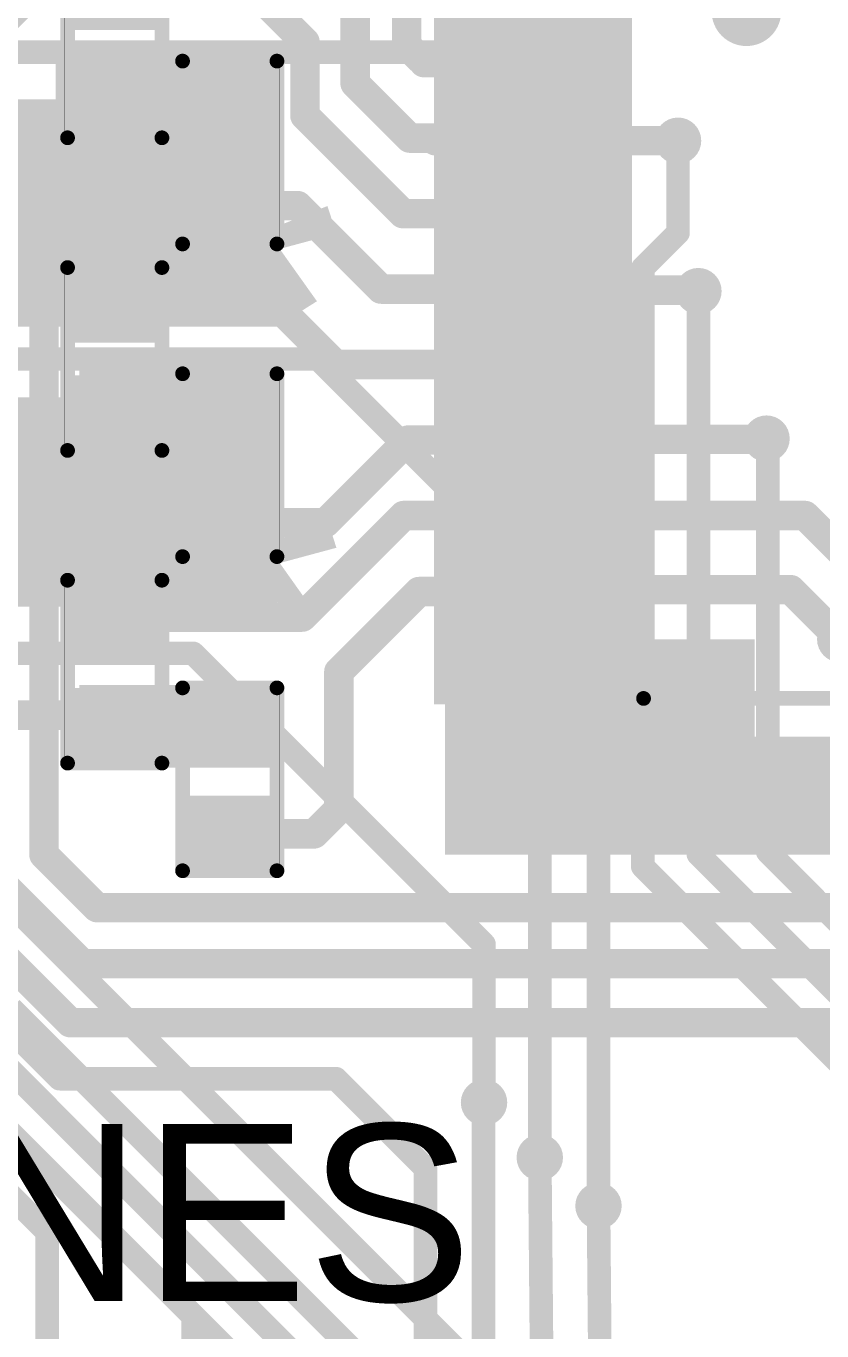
# Model space of a CAD drawing. Header units: millimetres. Extents: x -0.27 to 3.22, y -0.27 to 1.91.
# Drawn here: x 1.2679 to 1.5378, y 0.2265 to 0.6689 of the extents above; entities that cross this region are included whole.
import ezdxf

# ---------------------------------------------------------------- set-up
doc = ezdxf.new("R2010")
doc.units = ezdxf.units.MM
doc.header["$MEASUREMENT"] = 0
for name, color, linetype in [('BottomLayer', 5, 'Continuous'), ('TopLayer', 1, 'Continuous'), ('TopOverlay', 2, 'Continuous'), ('TopPaste', 8, 'Continuous'), ('TopSolder', 216, 'Continuous'), ('ViaHoleLayer', 16, 'Continuous')]:
    doc.layers.add(name, color=color, linetype=linetype)
doc.styles.add('Arial', font='arial.ttf', dxfattribs={"height": 0.2})

# ---------------------------------------------------------------- blocks, each defined once
blk = doc.blocks.new('24_TSSOP_15')
at = {"layer": 'TopLayer'}
for points in [[(-0.14370075, 0.14960635), (-0.08464565, 0.14960635), (-0.08464565, 0.13188985), (-0.14370075, 0.13188985)], [(0.08464565, 0.14960635), (0.14370075, 0.14960635), (0.14370075, 0.13188985), (0.08464565, 0.13188985)], [(-0.14370075, 0.12401575), (-0.08464565, 0.12401575), (-0.08464565, 0.10629925), (-0.14370075, 0.10629925)], [(0.08464565, 0.12401575), (0.14370075, 0.12401575), (0.14370075, 0.10629925), (0.08464565, 0.10629925)], [(-0.14370075, 0.09842525), (-0.08464565, 0.09842525), (-0.08464565, 0.08070875), (-0.14370075, 0.08070875)], [(0.08464565, 0.09842525), (0.14370075, 0.09842525), (0.14370075, 0.08070875), (0.08464565, 0.08070875)], [(-0.14370075, 0.07283465), (-0.08464565, 0.07283465), (-0.08464565, 0.05511815), (-0.14370075, 0.05511815)], [(0.08464565, 0.07283465), (0.14370075, 0.07283465), (0.14370075, 0.05511815), (0.08464565, 0.05511815)], [(-0.14370075, 0.04724415), (-0.08464565, 0.04724415), (-0.08464565, 0.02952765), (-0.14370075, 0.02952765)], [(0.08464565, 0.04724415), (0.14370075, 0.04724415), (0.14370075, 0.02952765), (0.08464565, 0.02952765)], [(-0.14370075, 0.02165355), (-0.08464565, 0.02165355), (-0.08464565, 0.00393705), (-0.14370075, 0.00393705)], [(0.08464565, 0.02165355), (0.14370075, 0.02165355), (0.14370075, 0.00393705), (0.08464565, 0.00393705)], [(-0.14370075, -0.00393695), (-0.08464565, -0.00393695), (-0.08464565, -0.02165345), (-0.14370075, -0.02165345)], [(0.08464565, -0.00393695), (0.14370075, -0.00393695), (0.14370075, -0.02165345), (0.08464565, -0.02165345)], [(-0.14370075, -0.02952755), (-0.08464565, -0.02952755), (-0.08464565, -0.04724405), (-0.14370075, -0.04724405)], [(0.08464565, -0.02952755), (0.14370075, -0.02952755), (0.14370075, -0.04724405), (0.08464565, -0.04724405)], [(-0.14370075, -0.05511805), (-0.08464565, -0.05511805), (-0.08464565, -0.07283455), (-0.14370075, -0.07283455)], [(0.08464565, -0.05511805), (0.14370075, -0.05511805), (0.14370075, -0.07283455), (0.08464565, -0.07283455)], [(-0.14370075, -0.08070865), (-0.08464565, -0.08070865), (-0.08464565, -0.09842515), (-0.14370075, -0.09842515)], [(0.08464565, -0.08070865), (0.14370075, -0.08070865), (0.14370075, -0.09842515), (0.08464565, -0.09842515)], [(-0.14370075, -0.10629915), (-0.08464565, -0.10629915), (-0.08464565, -0.12401565), (-0.14370075, -0.12401565)], [(0.08464565, -0.10629915), (0.14370075, -0.10629915), (0.14370075, -0.12401565), (0.08464565, -0.12401565)], [(-0.14370075, -0.13188975), (-0.08464565, -0.13188975), (-0.08464565, -0.14960625), (-0.14370075, -0.14960625)], [(0.08464565, -0.13188975), (0.14370075, -0.13188975), (0.14370075, -0.14960625), (0.08464565, -0.14960625)]]:
    blk.add_hatch(color=1, dxfattribs=at).paths.add_polyline_path(points)
at = {"layer": 'TopPaste'}
for points in [[(-0.14370075, 0.14960635), (-0.08464565, 0.14960635), (-0.08464565, 0.13188985), (-0.14370075, 0.13188985)], [(0.08464565, 0.14960635), (0.14370075, 0.14960635), (0.14370075, 0.13188985), (0.08464565, 0.13188985)], [(-0.14370075, 0.12401575), (-0.08464565, 0.12401575), (-0.08464565, 0.10629925), (-0.14370075, 0.10629925)], [(0.08464565, 0.12401575), (0.14370075, 0.12401575), (0.14370075, 0.10629925), (0.08464565, 0.10629925)], [(-0.14370075, 0.09842525), (-0.08464565, 0.09842525), (-0.08464565, 0.08070875), (-0.14370075, 0.08070875)], [(0.08464565, 0.09842525), (0.14370075, 0.09842525), (0.14370075, 0.08070875), (0.08464565, 0.08070875)], [(-0.14370075, 0.07283465), (-0.08464565, 0.07283465), (-0.08464565, 0.05511815), (-0.14370075, 0.05511815)], [(0.08464565, 0.07283465), (0.14370075, 0.07283465), (0.14370075, 0.05511815), (0.08464565, 0.05511815)], [(-0.14370075, 0.04724415), (-0.08464565, 0.04724415), (-0.08464565, 0.02952765), (-0.14370075, 0.02952765)], [(0.08464565, 0.04724415), (0.14370075, 0.04724415), (0.14370075, 0.02952765), (0.08464565, 0.02952765)], [(-0.14370075, 0.02165355), (-0.08464565, 0.02165355), (-0.08464565, 0.00393705), (-0.14370075, 0.00393705)], [(0.08464565, 0.02165355), (0.14370075, 0.02165355), (0.14370075, 0.00393705), (0.08464565, 0.00393705)], [(-0.14370075, -0.00393695), (-0.08464565, -0.00393695), (-0.08464565, -0.02165345), (-0.14370075, -0.02165345)], [(0.08464565, -0.00393695), (0.14370075, -0.00393695), (0.14370075, -0.02165345), (0.08464565, -0.02165345)], [(-0.14370075, -0.02952755), (-0.08464565, -0.02952755), (-0.08464565, -0.04724405), (-0.14370075, -0.04724405)], [(0.08464565, -0.02952755), (0.14370075, -0.02952755), (0.14370075, -0.04724405), (0.08464565, -0.04724405)], [(-0.14370075, -0.05511805), (-0.08464565, -0.05511805), (-0.08464565, -0.07283455), (-0.14370075, -0.07283455)], [(0.08464565, -0.05511805), (0.14370075, -0.05511805), (0.14370075, -0.07283455), (0.08464565, -0.07283455)], [(-0.14370075, -0.08070865), (-0.08464565, -0.08070865), (-0.08464565, -0.09842515), (-0.14370075, -0.09842515)], [(0.08464565, -0.08070865), (0.14370075, -0.08070865), (0.14370075, -0.09842515), (0.08464565, -0.09842515)], [(-0.14370075, -0.10629915), (-0.08464565, -0.10629915), (-0.08464565, -0.12401565), (-0.14370075, -0.12401565)], [(0.08464565, -0.10629915), (0.14370075, -0.10629915), (0.14370075, -0.12401565), (0.08464565, -0.12401565)], [(-0.14370075, -0.13188975), (-0.08464565, -0.13188975), (-0.08464565, -0.14960625), (-0.14370075, -0.14960625)], [(0.08464565, -0.13188975), (0.14370075, -0.13188975), (0.14370075, -0.14960625), (0.08464565, -0.14960625)]]:
    blk.add_hatch(color=8, dxfattribs=at).paths.add_polyline_path(points)
at = {"layer": 'TopSolder'}
for points in [[(-0.14770075, 0.15360635), (-0.08064565, 0.15360635), (-0.08064565, 0.12788985), (-0.14770075, 0.12788985)], [(0.08064565, 0.15360635), (0.14770075, 0.15360635), (0.14770075, 0.12788985), (0.08064565, 0.12788985)], [(-0.14770075, 0.12801575), (-0.08064565, 0.12801575), (-0.08064565, 0.10229925), (-0.14770075, 0.10229925)], [(0.08064565, 0.12801575), (0.14770075, 0.12801575), (0.14770075, 0.10229925), (0.08064565, 0.10229925)], [(-0.14770075, 0.10242525), (-0.08064565, 0.10242525), (-0.08064565, 0.07670875), (-0.14770075, 0.07670875)], [(0.08064565, 0.10242525), (0.14770075, 0.10242525), (0.14770075, 0.07670875), (0.08064565, 0.07670875)], [(-0.14770075, 0.07683465), (-0.08064565, 0.07683465), (-0.08064565, 0.05111815), (-0.14770075, 0.05111815)], [(0.08064565, 0.07683465), (0.14770075, 0.07683465), (0.14770075, 0.05111815), (0.08064565, 0.05111815)], [(-0.14770075, 0.05124415), (-0.08064565, 0.05124415), (-0.08064565, 0.02552765), (-0.14770075, 0.02552765)], [(0.08064565, 0.05124415), (0.14770075, 0.05124415), (0.14770075, 0.02552765), (0.08064565, 0.02552765)], [(-0.14770075, 0.02565355), (-0.08064565, 0.02565355), (-0.08064565, -6.295e-05), (-0.14770075, -6.295e-05)], [(0.08064565, 0.02565355), (0.14770075, 0.02565355), (0.14770075, -6.295e-05), (0.08064565, -6.295e-05)], [(-0.14770075, 6.305e-05), (-0.08064565, 6.305e-05), (-0.08064565, -0.02565345), (-0.14770075, -0.02565345)], [(0.08064565, 6.305e-05), (0.14770075, 6.305e-05), (0.14770075, -0.02565345), (0.08064565, -0.02565345)], [(-0.14770075, -0.02552755), (-0.08064565, -0.02552755), (-0.08064565, -0.05124405), (-0.14770075, -0.05124405)], [(0.08064565, -0.02552755), (0.14770075, -0.02552755), (0.14770075, -0.05124405), (0.08064565, -0.05124405)], [(-0.14770075, -0.05111805), (-0.08064565, -0.05111805), (-0.08064565, -0.07683455), (-0.14770075, -0.07683455)], [(0.08064565, -0.05111805), (0.14770075, -0.05111805), (0.14770075, -0.07683455), (0.08064565, -0.07683455)], [(-0.14770075, -0.07670865), (-0.08064565, -0.07670865), (-0.08064565, -0.10242515), (-0.14770075, -0.10242515)], [(0.08064565, -0.07670865), (0.14770075, -0.07670865), (0.14770075, -0.10242515), (0.08064565, -0.10242515)], [(-0.14770075, -0.10229915), (-0.08064565, -0.10229915), (-0.08064565, -0.12801565), (-0.14770075, -0.12801565)], [(0.08064565, -0.10229915), (0.14770075, -0.10229915), (0.14770075, -0.12801565), (0.08064565, -0.12801565)], [(-0.14770075, -0.12788975), (-0.08064565, -0.12788975), (-0.08064565, -0.15360625), (-0.14770075, -0.15360625)], [(0.08064565, -0.12788975), (0.14770075, -0.12788975), (0.14770075, -0.15360625), (0.08064565, -0.15360625)]]:
    blk.add_hatch(color=216, dxfattribs=at).paths.add_polyline_path(points)
at = {"layer": 'TopOverlay'}
for points, const_width in [([(-0.145, 0.155, 1), (-0.155, 0.155, 1)], 0.005), ([(-0.15625, 0.155, 1), (-0.15375, 0.155, 1)], 0.0025), ([(-0.14625, 0.155, 1), (-0.14375, 0.155, 1)], 0.0025), ([(-0.078738, 0.155232, 1), (-0.076238, 0.155232, 1)], 0.0025), ([(0.076262, 0.155232, 1), (0.078762, 0.155232, 1)], 0.0025), ([(-0.0779372, -0.1515776, 1), (-0.0754372, -0.1515776, 1)], 0.0025), ([(0.0770628, -0.1515776, 1), (0.0795628, -0.1515776, 1)], 0.0025)]:
    blk.add_lwpolyline(points, format="xyb", close=True, dxfattribs=dict(at, const_width=const_width))
at = {"layer": 'TopOverlay', "const_width": 0.005}
for points in [[(-0.077488, 0.155232), (0.077512, 0.155232)], [(-0.0766872, -0.1515776), (0.0783128, -0.1515776)]]:
    blk.add_lwpolyline(points, dxfattribs=at)
blk = doc.blocks.new('R__0402_74')
at = {"layer": 'TopLayer'}
for points in [[(-0.0275, -0.0125), (-0.0275, 0.0125), (-0.009499999999999998, 0.0125), (-0.009500000000000001, -0.0125)], [(0.009499999999999998, -0.0125), (0.009500000000000001, 0.0125), (0.0275, 0.0125), (0.0275, -0.0125)]]:
    blk.add_hatch(color=1, dxfattribs=at).paths.add_polyline_path(points)
at = {"layer": 'TopPaste'}
for points in [[(-0.0275, -0.0125), (-0.0275, 0.0125), (-0.009499999999999998, 0.0125), (-0.009500000000000001, -0.0125)], [(0.009499999999999998, -0.0125), (0.009500000000000001, 0.0125), (0.0275, 0.0125), (0.0275, -0.0125)]]:
    blk.add_hatch(color=8, dxfattribs=at).paths.add_polyline_path(points)
at = {"layer": 'TopSolder'}
for points in [[(-0.0315, -0.0165), (-0.0315, 0.0165), (-0.005499999999999999, 0.0165), (-0.005500000000000001, -0.0165)], [(0.005499999999999999, -0.0165), (0.005500000000000001, 0.0165), (0.0315, 0.0165), (0.0315, -0.0165)]]:
    blk.add_hatch(color=216, dxfattribs=at).paths.add_polyline_path(points)
at = {"layer": 'TopOverlay'}
for points, const_width in [([(-0.031, 0.016), (0.031, 0.016)], 0.005), ([(-0.031, 0.016), (-0.031, -0.016)], 0.005), ([(0.031, 0.016), (0.031, -0.016)], 0.005), ([(-0.031, -0.016), (0.031, -0.016)], 0.005), ([(-0.032, -0.017), (0.032, -0.017)], 0.000127)]:
    blk.add_lwpolyline(points, dxfattribs=dict(at, const_width=const_width))
for points, const_width in [([(-0.03225, 0.016, 1), (-0.02975, 0.016, 1)], 0.0025), ([(-0.03225, 0.016, 1), (-0.02975, 0.016, 1)], 0.0025), ([(0.02975, 0.016, 1), (0.03225, 0.016, 1)], 0.0025), ([(0.02975, 0.016, 1), (0.03225, 0.016, 1)], 0.0025), ([(-0.03225, -0.016, 1), (-0.02975, -0.016, 1)], 0.0025), ([(-0.03225, -0.016, 1), (-0.02975, -0.016, 1)], 0.0025), ([(-0.0320317, -0.017, 1), (-0.0319683, -0.017, 1)], 6.35e-05), ([(0.02975, -0.016, 1), (0.03225, -0.016, 1)], 0.0025), ([(0.02975, -0.016, 1), (0.03225, -0.016, 1)], 0.0025), ([(0.0319683, -0.017, 1), (0.0320317, -0.017, 1)], 6.35e-05)]:
    blk.add_lwpolyline(points, format="xyb", close=True, dxfattribs=dict(at, const_width=const_width))
blk = doc.blocks.new('R__0402_75')
at = {"layer": 'TopLayer'}
for points in [[(-0.0275, -0.0125), (-0.0275, 0.0125), (-0.009500000000000003, 0.0125), (-0.009499999999999996, -0.0125)], [(0.009500000000000003, -0.0125), (0.009499999999999996, 0.0125), (0.0275, 0.0125), (0.0275, -0.0125)]]:
    blk.add_hatch(color=1, dxfattribs=at).paths.add_polyline_path(points)
at = {"layer": 'TopPaste'}
for points in [[(-0.0275, -0.0125), (-0.0275, 0.0125), (-0.009500000000000003, 0.0125), (-0.009499999999999996, -0.0125)], [(0.009500000000000003, -0.0125), (0.009499999999999996, 0.0125), (0.0275, 0.0125), (0.0275, -0.0125)]]:
    blk.add_hatch(color=8, dxfattribs=at).paths.add_polyline_path(points)
at = {"layer": 'TopSolder'}
for points in [[(-0.0315, -0.0165), (-0.0315, 0.0165), (-0.005500000000000003, 0.0165), (-0.005499999999999997, -0.0165)], [(0.005500000000000003, -0.0165), (0.005499999999999997, 0.0165), (0.0315, 0.0165), (0.0315, -0.0165)]]:
    blk.add_hatch(color=216, dxfattribs=at).paths.add_polyline_path(points)
at = {"layer": 'TopOverlay'}
for points, const_width in [([(0.031, 0.016), (-0.031, 0.016)], 0.005), ([(-0.031, -0.016), (-0.031, 0.016)], 0.005), ([(0.031, -0.016), (0.031, 0.016)], 0.005), ([(0.031, -0.016), (-0.031, -0.016)], 0.005), ([(0.032, -0.017), (-0.032, -0.017)], 0.000127)]:
    blk.add_lwpolyline(points, dxfattribs=dict(at, const_width=const_width))
for points, const_width in [([(-0.03225, 0.016, 1), (-0.02975, 0.016, 1)], 0.0025), ([(-0.03225, 0.016, 1), (-0.02975, 0.016, 1)], 0.0025), ([(0.02975, 0.016, 1), (0.03225, 0.016, 1)], 0.0025), ([(0.02975, 0.016, 1), (0.03225, 0.016, 1)], 0.0025), ([(-0.03225, -0.016, 1), (-0.02975, -0.016, 1)], 0.0025), ([(-0.03225, -0.016, 1), (-0.02975, -0.016, 1)], 0.0025), ([(-0.0320317, -0.017, 1), (-0.0319683, -0.017, 1)], 6.35e-05), ([(0.02975, -0.016, 1), (0.03225, -0.016, 1)], 0.0025), ([(0.02975, -0.016, 1), (0.03225, -0.016, 1)], 0.0025), ([(0.0319683, -0.017, 1), (0.0320317, -0.017, 1)], 6.35e-05)]:
    blk.add_lwpolyline(points, format="xyb", close=True, dxfattribs=dict(at, const_width=const_width))
blk = doc.blocks.new('R__0402_76')
at = {"layer": 'TopLayer'}
for points in [[(-0.0275, -0.0125), (-0.0275, 0.0125), (-0.009499999999999998, 0.0125), (-0.009500000000000001, -0.0125)], [(0.009499999999999998, -0.0125), (0.009500000000000001, 0.0125), (0.0275, 0.0125), (0.0275, -0.0125)]]:
    blk.add_hatch(color=1, dxfattribs=at).paths.add_polyline_path(points)
at = {"layer": 'TopPaste'}
for points in [[(-0.0275, -0.0125), (-0.0275, 0.0125), (-0.009499999999999998, 0.0125), (-0.009500000000000001, -0.0125)], [(0.009499999999999998, -0.0125), (0.009500000000000001, 0.0125), (0.0275, 0.0125), (0.0275, -0.0125)]]:
    blk.add_hatch(color=8, dxfattribs=at).paths.add_polyline_path(points)
at = {"layer": 'TopSolder'}
for points in [[(-0.0315, -0.0165), (-0.0315, 0.0165), (-0.005499999999999999, 0.0165), (-0.005500000000000001, -0.0165)], [(0.005499999999999999, -0.0165), (0.005500000000000001, 0.0165), (0.0315, 0.0165), (0.0315, -0.0165)]]:
    blk.add_hatch(color=216, dxfattribs=at).paths.add_polyline_path(points)
at = {"layer": 'TopOverlay'}
for points, const_width in [([(-0.031, 0.016), (0.031, 0.016)], 0.005), ([(-0.031, 0.016), (-0.031, -0.016)], 0.005), ([(0.031, 0.016), (0.031, -0.016)], 0.005), ([(-0.031, -0.016), (0.031, -0.016)], 0.005), ([(-0.032, -0.017), (0.032, -0.017)], 0.000127)]:
    blk.add_lwpolyline(points, dxfattribs=dict(at, const_width=const_width))
for points, const_width in [([(-0.03225, 0.016, 1), (-0.02975, 0.016, 1)], 0.0025), ([(-0.03225, 0.016, 1), (-0.02975, 0.016, 1)], 0.0025), ([(0.02975, 0.016, 1), (0.03225, 0.016, 1)], 0.0025), ([(0.02975, 0.016, 1), (0.03225, 0.016, 1)], 0.0025), ([(-0.03225, -0.016, 1), (-0.02975, -0.016, 1)], 0.0025), ([(-0.03225, -0.016, 1), (-0.02975, -0.016, 1)], 0.0025), ([(-0.0320317, -0.017, 1), (-0.0319683, -0.017, 1)], 6.35e-05), ([(0.02975, -0.016, 1), (0.03225, -0.016, 1)], 0.0025), ([(0.02975, -0.016, 1), (0.03225, -0.016, 1)], 0.0025), ([(0.0319683, -0.017, 1), (0.0320317, -0.017, 1)], 6.35e-05)]:
    blk.add_lwpolyline(points, format="xyb", close=True, dxfattribs=dict(at, const_width=const_width))
blk = doc.blocks.new('R__0402_77')
at = {"layer": 'TopLayer'}
for points in [[(-0.0275, -0.0125), (-0.0275, 0.0125), (-0.009500000000000003, 0.0125), (-0.009499999999999996, -0.0125)], [(0.009500000000000003, -0.0125), (0.009499999999999996, 0.0125), (0.0275, 0.0125), (0.0275, -0.0125)]]:
    blk.add_hatch(color=1, dxfattribs=at).paths.add_polyline_path(points)
at = {"layer": 'TopPaste'}
for points in [[(-0.0275, -0.0125), (-0.0275, 0.0125), (-0.009500000000000003, 0.0125), (-0.009499999999999996, -0.0125)], [(0.009500000000000003, -0.0125), (0.009499999999999996, 0.0125), (0.0275, 0.0125), (0.0275, -0.0125)]]:
    blk.add_hatch(color=8, dxfattribs=at).paths.add_polyline_path(points)
at = {"layer": 'TopSolder'}
for points in [[(-0.0315, -0.0165), (-0.0315, 0.0165), (-0.005500000000000003, 0.0165), (-0.005499999999999997, -0.0165)], [(0.005500000000000003, -0.0165), (0.005499999999999997, 0.0165), (0.0315, 0.0165), (0.0315, -0.0165)]]:
    blk.add_hatch(color=216, dxfattribs=at).paths.add_polyline_path(points)
at = {"layer": 'TopOverlay'}
for points, const_width in [([(0.031, 0.016), (-0.031, 0.016)], 0.005), ([(-0.031, -0.016), (-0.031, 0.016)], 0.005), ([(0.031, -0.016), (0.031, 0.016)], 0.005), ([(0.031, -0.016), (-0.031, -0.016)], 0.005), ([(0.032, -0.017), (-0.032, -0.017)], 0.000127)]:
    blk.add_lwpolyline(points, dxfattribs=dict(at, const_width=const_width))
for points, const_width in [([(-0.03225, 0.016, 1), (-0.02975, 0.016, 1)], 0.0025), ([(-0.03225, 0.016, 1), (-0.02975, 0.016, 1)], 0.0025), ([(0.02975, 0.016, 1), (0.03225, 0.016, 1)], 0.0025), ([(0.02975, 0.016, 1), (0.03225, 0.016, 1)], 0.0025), ([(-0.03225, -0.016, 1), (-0.02975, -0.016, 1)], 0.0025), ([(-0.03225, -0.016, 1), (-0.02975, -0.016, 1)], 0.0025), ([(-0.0320317, -0.017, 1), (-0.0319683, -0.017, 1)], 6.35e-05), ([(0.02975, -0.016, 1), (0.03225, -0.016, 1)], 0.0025), ([(0.02975, -0.016, 1), (0.03225, -0.016, 1)], 0.0025), ([(0.0319683, -0.017, 1), (0.0320317, -0.017, 1)], 6.35e-05)]:
    blk.add_lwpolyline(points, format="xyb", close=True, dxfattribs=dict(at, const_width=const_width))
blk = doc.blocks.new('R__0402_78')
at = {"layer": 'TopLayer'}
for points in [[(-0.0275, -0.0125), (-0.0275, 0.0125), (-0.009499999999999998, 0.0125), (-0.009500000000000001, -0.0125)], [(0.009499999999999998, -0.0125), (0.009500000000000001, 0.0125), (0.0275, 0.0125), (0.0275, -0.0125)]]:
    blk.add_hatch(color=1, dxfattribs=at).paths.add_polyline_path(points)
at = {"layer": 'TopPaste'}
for points in [[(-0.0275, -0.0125), (-0.0275, 0.0125), (-0.009499999999999998, 0.0125), (-0.009500000000000001, -0.0125)], [(0.009499999999999998, -0.0125), (0.009500000000000001, 0.0125), (0.0275, 0.0125), (0.0275, -0.0125)]]:
    blk.add_hatch(color=8, dxfattribs=at).paths.add_polyline_path(points)
at = {"layer": 'TopSolder'}
for points in [[(-0.0315, -0.0165), (-0.0315, 0.0165), (-0.005499999999999999, 0.0165), (-0.005500000000000001, -0.0165)], [(0.005499999999999999, -0.0165), (0.005500000000000001, 0.0165), (0.0315, 0.0165), (0.0315, -0.0165)]]:
    blk.add_hatch(color=216, dxfattribs=at).paths.add_polyline_path(points)
at = {"layer": 'TopOverlay'}
for points, const_width in [([(-0.031, 0.016), (0.031, 0.016)], 0.005), ([(-0.031, 0.016), (-0.031, -0.016)], 0.005), ([(0.031, 0.016), (0.031, -0.016)], 0.005), ([(-0.031, -0.016), (0.031, -0.016)], 0.005), ([(-0.032, -0.017), (0.032, -0.017)], 0.000127)]:
    blk.add_lwpolyline(points, dxfattribs=dict(at, const_width=const_width))
for points, const_width in [([(-0.03225, 0.016, 1), (-0.02975, 0.016, 1)], 0.0025), ([(-0.03225, 0.016, 1), (-0.02975, 0.016, 1)], 0.0025), ([(0.02975, 0.016, 1), (0.03225, 0.016, 1)], 0.0025), ([(0.02975, 0.016, 1), (0.03225, 0.016, 1)], 0.0025), ([(-0.03225, -0.016, 1), (-0.02975, -0.016, 1)], 0.0025), ([(-0.03225, -0.016, 1), (-0.02975, -0.016, 1)], 0.0025), ([(-0.0320317, -0.017, 1), (-0.0319683, -0.017, 1)], 6.35e-05), ([(0.02975, -0.016, 1), (0.03225, -0.016, 1)], 0.0025), ([(0.02975, -0.016, 1), (0.03225, -0.016, 1)], 0.0025), ([(0.0319683, -0.017, 1), (0.0320317, -0.017, 1)], 6.35e-05)]:
    blk.add_lwpolyline(points, format="xyb", close=True, dxfattribs=dict(at, const_width=const_width))
blk = doc.blocks.new('R__0402_79')
at = {"layer": 'TopLayer'}
for points in [[(-0.0275, -0.0125), (-0.0275, 0.0125), (-0.009500000000000003, 0.0125), (-0.009499999999999996, -0.0125)], [(0.009500000000000003, -0.0125), (0.009499999999999996, 0.0125), (0.0275, 0.0125), (0.0275, -0.0125)]]:
    blk.add_hatch(color=1, dxfattribs=at).paths.add_polyline_path(points)
at = {"layer": 'TopPaste'}
for points in [[(-0.0275, -0.0125), (-0.0275, 0.0125), (-0.009500000000000003, 0.0125), (-0.009499999999999996, -0.0125)], [(0.009500000000000003, -0.0125), (0.009499999999999996, 0.0125), (0.0275, 0.0125), (0.0275, -0.0125)]]:
    blk.add_hatch(color=8, dxfattribs=at).paths.add_polyline_path(points)
at = {"layer": 'TopSolder'}
for points in [[(-0.0315, -0.0165), (-0.0315, 0.0165), (-0.005500000000000003, 0.0165), (-0.005499999999999997, -0.0165)], [(0.005500000000000003, -0.0165), (0.005499999999999997, 0.0165), (0.0315, 0.0165), (0.0315, -0.0165)]]:
    blk.add_hatch(color=216, dxfattribs=at).paths.add_polyline_path(points)
at = {"layer": 'TopOverlay'}
for points, const_width in [([(0.031, 0.016), (-0.031, 0.016)], 0.005), ([(-0.031, -0.016), (-0.031, 0.016)], 0.005), ([(0.031, -0.016), (0.031, 0.016)], 0.005), ([(0.031, -0.016), (-0.031, -0.016)], 0.005), ([(0.032, -0.017), (-0.032, -0.017)], 0.000127)]:
    blk.add_lwpolyline(points, dxfattribs=dict(at, const_width=const_width))
for points, const_width in [([(-0.03225, 0.016, 1), (-0.02975, 0.016, 1)], 0.0025), ([(-0.03225, 0.016, 1), (-0.02975, 0.016, 1)], 0.0025), ([(0.02975, 0.016, 1), (0.03225, 0.016, 1)], 0.0025), ([(0.02975, 0.016, 1), (0.03225, 0.016, 1)], 0.0025), ([(-0.03225, -0.016, 1), (-0.02975, -0.016, 1)], 0.0025), ([(-0.03225, -0.016, 1), (-0.02975, -0.016, 1)], 0.0025), ([(-0.0320317, -0.017, 1), (-0.0319683, -0.017, 1)], 6.35e-05), ([(0.02975, -0.016, 1), (0.03225, -0.016, 1)], 0.0025), ([(0.02975, -0.016, 1), (0.03225, -0.016, 1)], 0.0025), ([(0.0319683, -0.017, 1), (0.0320317, -0.017, 1)], 6.35e-05)]:
    blk.add_lwpolyline(points, format="xyb", close=True, dxfattribs=dict(at, const_width=const_width))

msp = doc.modelspace()

# ---------------------------------------------------------------- hatches: boundary and pattern name
at = {"layer": 'BottomLayer'}
h = msp.add_hatch(color=5, dxfattribs=at)
edge = h.paths.add_edge_path()
edge.add_arc((1.512189, 0.6739188), 0.011811, 0, 360)
for points in [[(1.178, 0.567), (1.353, 0.567), (1.353, 0.644), (1.178, 0.644)], [(1.178, 0.472), (1.353, 0.472), (1.353, 0.543), (1.178, 0.543)]]:
    msp.add_hatch(color=5, dxfattribs=at).paths.add_polyline_path(points)
h = msp.add_hatch(color=5, dxfattribs=at)
edge = h.paths.add_edge_path()
edge.add_arc((1.297, 0.632), 0.011811, 0, 360)
h = msp.add_hatch(color=5, dxfattribs=at)
edge = h.paths.add_edge_path()
edge.add_arc((1.489, 0.63), 0.007874, 0, 360)
h = msp.add_hatch(color=5, dxfattribs=at)
edge = h.paths.add_edge_path()
edge.add_arc((1.4959015, 0.579), 0.007874, 0, 360)
h = msp.add_hatch(color=5, dxfattribs=at)
edge = h.paths.add_edge_path()
edge.add_arc((1.317, 0.531), 0.011811, 0, 360)
h = msp.add_hatch(color=5, dxfattribs=at)
edge = h.paths.add_edge_path()
edge.add_arc((1.519, 0.529), 0.007874, 0, 360)
h = msp.add_hatch(color=5, dxfattribs=at)
edge = h.paths.add_edge_path()
edge.add_arc((1.544, 0.461), 0.007874, 0, 360)
h = msp.add_hatch(color=5, dxfattribs=at)
edge = h.paths.add_edge_path()
edge.add_arc((1.3084862, 0.4333908), 0.011811, 0, 360)
h = msp.add_hatch(color=5, dxfattribs=at)
edge = h.paths.add_edge_path()
edge.add_arc((1.4232185, 0.3039431), 0.007874, 0, 360)
h = msp.add_hatch(color=5, dxfattribs=at)
edge = h.paths.add_edge_path()
edge.add_arc((1.442122, 0.2852876), 0.007874, 0, 360)
h = msp.add_hatch(color=5, dxfattribs=at)
edge = h.paths.add_edge_path()
edge.add_arc((1.4620276, 0.268882), 0.007874, 0, 360)
at = {"layer": 'TopLayer'}
h = msp.add_hatch(color=1, dxfattribs=at)
edge = h.paths.add_edge_path()
edge.add_arc((1.512189, 0.6739188), 0.011811, 0, 360)
for points in [[(1.278, 0.624), (1.35, 0.624), (1.35, 0.658), (1.278, 0.658)], [(1.278, 0.601), (1.315, 0.601), (1.315, 0.632), (1.278, 0.632)], [(1.286, 0.519), (1.351, 0.519), (1.351, 0.552), (1.286, 0.552)], [(1.41, 0.388), (1.515, 0.388), (1.515, 0.461), (1.41, 0.461)], [(1.286, 0.4175), (1.355, 0.4175), (1.355, 0.4455), (1.286, 0.4455)]]:
    msp.add_hatch(color=1, dxfattribs=at).paths.add_polyline_path(points)
h = msp.add_hatch(color=1, dxfattribs=at)
edge = h.paths.add_edge_path()
edge.add_arc((1.297, 0.632), 0.011811, 0, 360)
h = msp.add_hatch(color=1, dxfattribs=at)
edge = h.paths.add_edge_path()
edge.add_arc((1.489, 0.63), 0.007874, 0, 360)
h = msp.add_hatch(color=1, dxfattribs=at)
edge = h.paths.add_edge_path()
edge.add_arc((1.4959015, 0.579), 0.007874, 0, 360)
h = msp.add_hatch(color=1, dxfattribs=at)
edge = h.paths.add_edge_path()
edge.add_arc((1.317, 0.531), 0.011811, 0, 360)
h = msp.add_hatch(color=1, dxfattribs=at)
edge = h.paths.add_edge_path()
edge.add_arc((1.519, 0.529), 0.007874, 0, 360)
h = msp.add_hatch(color=1, dxfattribs=at)
edge = h.paths.add_edge_path()
edge.add_arc((1.544, 0.461), 0.007874, 0, 360)
h = msp.add_hatch(color=1, dxfattribs=at)
edge = h.paths.add_edge_path()
edge.add_arc((1.3084862, 0.4333908), 0.011811, 0, 360)
h = msp.add_hatch(color=1, dxfattribs=at)
edge = h.paths.add_edge_path()
edge.add_arc((1.4232185, 0.3039431), 0.007874, 0, 360)
h = msp.add_hatch(color=1, dxfattribs=at)
edge = h.paths.add_edge_path()
edge.add_arc((1.442122, 0.2852876), 0.007874, 0, 360)
h = msp.add_hatch(color=1, dxfattribs=at)
edge = h.paths.add_edge_path()
edge.add_arc((1.4620276, 0.268882), 0.007874, 0, 360)
at = {"layer": 'ViaHoleLayer'}
h = msp.add_hatch(color=16, dxfattribs=at)
edge = h.paths.add_edge_path()
edge.add_arc((1.512189, 0.6739188), 0.0059055, 0, 360)
h = msp.add_hatch(color=16, dxfattribs=at)
edge = h.paths.add_edge_path()
edge.add_arc((1.297, 0.632), 0.0059055, 0, 360)
h = msp.add_hatch(color=16, dxfattribs=at)
edge = h.paths.add_edge_path()
edge.add_arc((1.489, 0.63), 0.003937, 0, 360)
h = msp.add_hatch(color=16, dxfattribs=at)
edge = h.paths.add_edge_path()
edge.add_arc((1.4959015, 0.579), 0.003937, 0, 360)
h = msp.add_hatch(color=16, dxfattribs=at)
edge = h.paths.add_edge_path()
edge.add_arc((1.317, 0.531), 0.0059055, 0, 360)
h = msp.add_hatch(color=16, dxfattribs=at)
edge = h.paths.add_edge_path()
edge.add_arc((1.519, 0.529), 0.003937, 0, 360)
h = msp.add_hatch(color=16, dxfattribs=at)
edge = h.paths.add_edge_path()
edge.add_arc((1.3084862, 0.4333908), 0.0059055, 0, 360)
h = msp.add_hatch(color=16, dxfattribs=at)
edge = h.paths.add_edge_path()
edge.add_arc((1.4232185, 0.3039431), 0.003937, 0, 360)
h = msp.add_hatch(color=16, dxfattribs=at)
edge = h.paths.add_edge_path()
edge.add_arc((1.442122, 0.2852876), 0.003937, 0, 360)
h = msp.add_hatch(color=16, dxfattribs=at)
edge = h.paths.add_edge_path()
edge.add_arc((1.4620276, 0.268882), 0.003937, 0, 360)

# ---------------------------------------------------------------- linework, layer by layer
at = {"layer": 'BottomLayer'}
for points, const_width in [([(1.184606, 0.66), (1.414, 0.66)], 0.008), ([(1.414, 0.66), (1.4620275, 0.6119725)], 0.008), ([(1.489, 0.5987903), (1.489, 0.63)], 0.008), ([(1.4620275, 0.3534143), (1.4620275, 0.6119725)], 0.008), ([(1.4770275, 0.5868178), (1.489, 0.5987903)], 0.008), ([(1.4770275, 0.3839725), (1.4770275, 0.5868178)], 0.008), ([(1.4959015, 0.3880985), (1.4959015, 0.579)], 0.008), ([(1.167, 0.556), (1.3670001, 0.556)], 0.008), ([(1.3670001, 0.556), (1.442122, 0.4808781)], 0.008), ([(1.519, 0.529), (1.5190061, 0.5269939)], 0.008), ([(1.5190061, 0.5269939), (1.5194289, 0.5265711)], 0.008), ([(1.5194289, 0.3889315), (1.5194289, 0.5265711)], 0.008), ([(1.442122, 0.2852876), (1.442122, 0.4808781)], 0.008), ([(1.2212018, 0.4562018), (1.3245578, 0.4562018)], 0.008), ([(1.3245578, 0.4562018), (1.4232185, 0.3575411)], 0.008), ([(1.211894, 0.435252), (1.306625, 0.435252)], 0.01), ([(1.306625, 0.435252), (1.3084862, 0.4333908)], 0.01), ([(1.2200652, 0.4139348), (1.5022891, 0.1317109)], 0.008), ([(1.4959015, 0.3880985), (1.781748, 0.102252)], 0.008), ([(1.5194289, 0.3889315), (1.7872344, 0.121126)], 0.008), ([(1.4770275, 0.3839725), (1.777126, 0.083874)], 0.008), ([(1.4232185, 0.3039431), (1.4232185, 0.3575411)], 0.008), ([(1.4620275, 0.3534143), (1.4620276, 0.3534142)], 0.008), ([(1.4620276, 0.268882), (1.4620276, 0.3534142)], 0.008), ([(1.2628838, 0.335874), (1.4918917, 0.1068661)], 0.008), ([(1.2566706, 0.320874), (1.4895525, 0.0879921)], 0.008), ([(1.2504574, 0.305874), (1.4872133, 0.0691181)], 0.008), ([(1.2449855, 0.2901328), (1.2750551, 0.2600632)], 0.008), ([(1.2750551, 0.2159449), (1.2750551, 0.2600632)], 0.008)]:
    msp.add_lwpolyline(points, dxfattribs=dict(at, const_width=const_width))
for points, const_width in [([(1.412, 0.66, 1), (1.416, 0.66, 1)], 0.004), ([(1.412, 0.66, 1), (1.416, 0.66, 1)], 0.004), ([(1.487, 0.63, 1), (1.491, 0.63, 1)], 0.004), ([(1.4600275, 0.6119725, 1), (1.4640275, 0.6119725, 1)], 0.004), ([(1.4600275, 0.6119725, 1), (1.4640275, 0.6119725, 1)], 0.004), ([(1.487, 0.5987903, 1), (1.491, 0.5987903, 1)], 0.004), ([(1.487, 0.5987903, 1), (1.491, 0.5987903, 1)], 0.004), ([(1.4750275, 0.5868178, 1), (1.4790275, 0.5868178, 1)], 0.004), ([(1.4750275, 0.5868178, 1), (1.4790275, 0.5868178, 1)], 0.004), ([(1.4939015, 0.579, 1), (1.4979015, 0.579, 1)], 0.004), ([(1.3650001, 0.556, 1), (1.3690001, 0.556, 1)], 0.004), ([(1.3650001, 0.556, 1), (1.3690001, 0.556, 1)], 0.004), ([(1.517, 0.529, 1), (1.521, 0.529, 1)], 0.004), ([(1.5170061, 0.5269939, 1), (1.5210061, 0.5269939, 1)], 0.004), ([(1.5170061, 0.5269939, 1), (1.5210061, 0.5269939, 1)], 0.004), ([(1.5174289, 0.5265711, 1), (1.5214289, 0.5265711, 1)], 0.004), ([(1.5174289, 0.5265711, 1), (1.5214289, 0.5265711, 1)], 0.004), ([(1.440122, 0.4808781, 1), (1.444122, 0.4808781, 1)], 0.004), ([(1.440122, 0.4808781, 1), (1.444122, 0.4808781, 1)], 0.004), ([(1.3225578, 0.4562018, 1), (1.3265578, 0.4562018, 1)], 0.004), ([(1.3225578, 0.4562018, 1), (1.3265578, 0.4562018, 1)], 0.004), ([(1.304125, 0.435252, 1), (1.309125, 0.435252, 1)], 0.005), ([(1.304125, 0.435252, 1), (1.309125, 0.435252, 1)], 0.005), ([(1.3059862, 0.4333908, 1), (1.3109862, 0.4333908, 1)], 0.005), ([(1.4939015, 0.3880985, 1), (1.4979015, 0.3880985, 1)], 0.004), ([(1.4939015, 0.3880985, 1), (1.4979015, 0.3880985, 1)], 0.004), ([(1.5174289, 0.3889315, 1), (1.5214289, 0.3889315, 1)], 0.004), ([(1.5174289, 0.3889315, 1), (1.5214289, 0.3889315, 1)], 0.004), ([(1.4750275, 0.3839725, 1), (1.4790275, 0.3839725, 1)], 0.004), ([(1.4750275, 0.3839725, 1), (1.4790275, 0.3839725, 1)], 0.004), ([(1.4212185, 0.3575411, 1), (1.4252185, 0.3575411, 1)], 0.004), ([(1.4212185, 0.3575411, 1), (1.4252185, 0.3575411, 1)], 0.004), ([(1.4600275, 0.3534143, 1), (1.4640275, 0.3534143, 1)], 0.004), ([(1.4600275, 0.3534143, 1), (1.4640275, 0.3534143, 1)], 0.004), ([(1.4600276, 0.3534142, 1), (1.4640276, 0.3534142, 1)], 0.004), ([(1.4600276, 0.3534142, 1), (1.4640276, 0.3534142, 1)], 0.004), ([(1.4212185, 0.3039431, 1), (1.4252185, 0.3039431, 1)], 0.004), ([(1.440122, 0.2852876, 1), (1.444122, 0.2852876, 1)], 0.004), ([(1.4600276, 0.268882, 1), (1.4640276, 0.268882, 1)], 0.004), ([(1.2730551, 0.2600632, 1), (1.2770551, 0.2600632, 1)], 0.004), ([(1.2730551, 0.2600632, 1), (1.2770551, 0.2600632, 1)], 0.004)]:
    msp.add_lwpolyline(points, format="xyb", close=True, dxfattribs=dict(at, const_width=const_width))
at = {"layer": 'TopLayer'}
for points, const_width in [([(1.397, 0.6623343), (1.397, 0.7394705)], 0.01), ([(1.3795, 0.6494348), (1.3795, 0.7076421)], 0.01), ([(1.257, 0.667), (1.2705, 0.6805)], 0.01), ([(1.3455003, 0.6805), (1.3625, 0.6635003)], 0.01), ([(1.3625, 0.6385001), (1.3625, 0.6635003)], 0.01), ([(1.397, 0.6623343), (1.4015428, 0.6577915)], 0.01), ([(1.4028579, 0.6564764), (1.4398268, 0.6564764)], 0.01), ([(1.3795, 0.6494348), (1.3980489, 0.6308859)], 0.01), ([(1.3625, 0.6385001), (1.3957048, 0.6052953)], 0.01), ([(1.3980489, 0.6308859), (1.4398268, 0.6308859)], 0.01), ([(1.4067069, 0.63), (1.489, 0.63)], 0.01), ([(1.337, 0.6075), (1.3375, 0.608)], 0.01), ([(1.3375, 0.608), (1.36, 0.608)], 0.01), ([(1.36, 0.608), (1.3882952, 0.5797048)], 0.01), ([(1.3957048, 0.6052953), (1.4398268, 0.6052953)], 0.01), ([(1.3882952, 0.5797048), (1.4398268, 0.5797048)], 0.01), ([(1.4401792, 0.5793524), (1.4945216, 0.5793524)], 0.01), ([(1.4945216, 0.5793524), (1.494874, 0.579)], 0.01), ([(1.494874, 0.579), (1.4959015, 0.579)], 0.01), ([(1.2741004, 0.5727425), (1.2775724, 0.5762145)], 0.01), ([(1.2775724, 0.5762145), (1.2957145, 0.5762145)], 0.01), ([(1.303, 0.576), (1.3510004, 0.576)], 0.01), ([(1.3510004, 0.576), (1.3728862, 0.5541142)], 0.01), ([(1.4398268, 0.5797048), (1.4401792, 0.5793524)], 0.008), ([(1.274, 0.5725002), (1.2741004, 0.5727425)], 0.01), ([(1.274, 0.388), (1.274, 0.5725002)], 0.01), ([(1.2957145, 0.5722145), (1.298, 0.5745)], 0.01), ([(1.3728862, 0.5541142), (1.4398268, 0.5541142)], 0.01), ([(1.3695, 0.5005), (1.3975237, 0.5285237)], 0.01), ([(1.3975237, 0.5285237), (1.4398268, 0.5285237)], 0.01), ([(1.440065, 0.5287619), (1.5172381, 0.5287619)], 0.01), ([(1.4398268, 0.5285237), (1.440065, 0.5287619)], 0.008), ([(1.517, 0.529), (1.5172381, 0.5287619)], 0.01), ([(1.5172381, 0.5287619), (1.519, 0.5287619)], 0.01), ([(1.5172381, 0.5287619), (1.519, 0.527)], 0.01), ([(1.342, 0.5005), (1.3695, 0.5005)], 0.01), ([(1.3615416, 0.4685), (1.3959747, 0.5029331)], 0.01), ([(1.3959747, 0.5029331), (1.4398268, 0.5029331)], 0.01), ([(1.4398268, 0.5029331), (1.5320669, 0.5029331)], 0.01), ([(1.5320669, 0.5029331), (1.6986221, 0.3363779)], 0.01), ([(1.4414189, 0.4771571), (1.4420443, 0.4777825)], 0.01), ([(1.4420443, 0.4777825), (1.5272175, 0.4777825)], 0.01), ([(1.5272175, 0.4777825), (1.544, 0.461)], 0.01), ([(1.374, 0.45), (1.4011571, 0.4771571)], 0.01), ([(1.4011571, 0.4771571), (1.4414189, 0.4771571)], 0.01), ([(1.298, 0.4685), (1.3615416, 0.4685)], 0.01), ([(1.374, 0.4034291), (1.374, 0.45)], 0.01), ([(1.437, 0.408), (1.572, 0.408)], 0.04), ([(1.3655709, 0.395), (1.374, 0.4034291)], 0.01), ([(1.337, 0.395), (1.3655709, 0.395)], 0.01), ([(1.2739999, 0.388), (1.2769289, 0.385071)], 0.01), ([(1.2769289, 0.385071), (1.292, 0.37)], 0.01), ([(1.257, 0.3809584), (1.2869584, 0.351)], 0.01), ([(1.24, 0.3739168), (1.2829168, 0.331)], 0.01), ([(1.292, 0.37), (1.5829584, 0.37)], 0.01), ([(1.2869584, 0.351), (1.5741837, 0.351)], 0.01), ([(1.2458563, 0.3454331), (1.2792894, 0.312)], 0.008), ([(1.2829168, 0.331), (1.57, 0.331)], 0.01), ([(1.2792894, 0.312), (1.373, 0.312)], 0.008), ([(1.373, 0.312), (1.4033465, 0.2816535)], 0.008), ([(1.4230315, 0.220441), (1.4230315, 0.3037561)], 0.008), ([(1.259, 0.297), (1.3246063, 0.2313937)], 0.008), ([(1.442122, 0.2852876), (1.4427165, 0.220441)], 0.008), ([(1.4033465, 0.220441), (1.4033465, 0.2816535)], 0.008), ([(1.4620276, 0.268882), (1.4624646, 0.220504)], 0.008), ([(1.3246063, 0.220441), (1.3246063, 0.2313937)], 0.008)]:
    msp.add_lwpolyline(points, dxfattribs=dict(at, const_width=const_width))
for points, const_width in [([(1.36, 0.6635003, 1), (1.365, 0.6635003, 1)], 0.005), ([(1.36, 0.6635003, 1), (1.365, 0.6635003, 1)], 0.005), ([(1.3945, 0.6623343, 1), (1.3995, 0.6623343, 1)], 0.005), ([(1.3945, 0.6623343, 1), (1.3995, 0.6623343, 1)], 0.005), ([(1.3990428, 0.6577915, 1), (1.4040428, 0.6577915, 1)], 0.005), ([(1.4003579, 0.6564764, 1), (1.4053579, 0.6564764, 1)], 0.005), ([(1.4373268, 0.6564764, 1), (1.4423268, 0.6564764, 1)], 0.005), ([(1.377, 0.6494348, 1), (1.382, 0.6494348, 1)], 0.005), ([(1.377, 0.6494348, 1), (1.382, 0.6494348, 1)], 0.005), ([(1.36, 0.6385001, 1), (1.365, 0.6385001, 1)], 0.005), ([(1.36, 0.6385001, 1), (1.365, 0.6385001, 1)], 0.005), ([(1.3955489, 0.6308859, 1), (1.4005489, 0.6308859, 1)], 0.005), ([(1.3955489, 0.6308859, 1), (1.4005489, 0.6308859, 1)], 0.005), ([(1.4042069, 0.63, 1), (1.4092069, 0.63, 1)], 0.005), ([(1.4373268, 0.6308859, 1), (1.4423268, 0.6308859, 1)], 0.005), ([(1.4865, 0.63, 1), (1.4915, 0.63, 1)], 0.005), ([(1.3345, 0.6075, 1), (1.3395, 0.6075, 1)], 0.005), ([(1.335, 0.608, 1), (1.34, 0.608, 1)], 0.005), ([(1.335, 0.608, 1), (1.34, 0.608, 1)], 0.005), ([(1.3575, 0.608, 1), (1.3625, 0.608, 1)], 0.005), ([(1.3575, 0.608, 1), (1.3625, 0.608, 1)], 0.005), ([(1.3932048, 0.6052953, 1), (1.3982048, 0.6052953, 1)], 0.005), ([(1.3932048, 0.6052953, 1), (1.3982048, 0.6052953, 1)], 0.005), ([(1.4373268, 0.6052953, 1), (1.4423268, 0.6052953, 1)], 0.005), ([(1.3857952, 0.5797048, 1), (1.3907952, 0.5797048, 1)], 0.005), ([(1.3857952, 0.5797048, 1), (1.3907952, 0.5797048, 1)], 0.005), ([(1.4373268, 0.5797048, 1), (1.4423268, 0.5797048, 1)], 0.005), ([(1.4376792, 0.5793524, 1), (1.4426792, 0.5793524, 1)], 0.005), ([(1.4920216, 0.5793524, 1), (1.4970216, 0.5793524, 1)], 0.005), ([(1.4920216, 0.5793524, 1), (1.4970216, 0.5793524, 1)], 0.005), ([(1.492374, 0.579, 1), (1.497374, 0.579, 1)], 0.005), ([(1.492374, 0.579, 1), (1.497374, 0.579, 1)], 0.005), ([(1.4934015, 0.579, 1), (1.4984015, 0.579, 1)], 0.005), ([(1.2750724, 0.5762145, 1), (1.2800724, 0.5762145, 1)], 0.005), ([(1.2750724, 0.5762145, 1), (1.2800724, 0.5762145, 1)], 0.005), ([(1.2932145, 0.5762145, 1), (1.2982145, 0.5762145, 1)], 0.005), ([(1.3005, 0.576, 1), (1.3055, 0.576, 1)], 0.005), ([(1.3485004, 0.576, 1), (1.3535004, 0.576, 1)], 0.005), ([(1.3485004, 0.576, 1), (1.3535004, 0.576, 1)], 0.005), ([(1.4378268, 0.5797048, 1), (1.4418268, 0.5797048, 1)], 0.004), ([(1.4381792, 0.5793524, 1), (1.4421792, 0.5793524, 1)], 0.004), ([(1.2715, 0.5725002, 1), (1.2765, 0.5725002, 1)], 0.005), ([(1.2715, 0.5725002, 1), (1.2765, 0.5725002, 1)], 0.005), ([(1.2716004, 0.5727425, 1), (1.2766004, 0.5727425, 1)], 0.005), ([(1.2716004, 0.5727425, 1), (1.2766004, 0.5727425, 1)], 0.005), ([(1.2932145, 0.5722145, 1), (1.2982145, 0.5722145, 1)], 0.005), ([(1.2955, 0.5745, 1), (1.3005, 0.5745, 1)], 0.005), ([(1.3703862, 0.5541142, 1), (1.3753862, 0.5541142, 1)], 0.005), ([(1.3703862, 0.5541142, 1), (1.3753862, 0.5541142, 1)], 0.005), ([(1.4373268, 0.5541142, 1), (1.4423268, 0.5541142, 1)], 0.005), ([(1.3950237, 0.5285237, 1), (1.4000237, 0.5285237, 1)], 0.005), ([(1.3950237, 0.5285237, 1), (1.4000237, 0.5285237, 1)], 0.005), ([(1.4373268, 0.5285237, 1), (1.4423268, 0.5285237, 1)], 0.005), ([(1.437565, 0.5287619, 1), (1.442565, 0.5287619, 1)], 0.005), ([(1.4378268, 0.5285237, 1), (1.4418268, 0.5285237, 1)], 0.004), ([(1.438065, 0.5287619, 1), (1.442065, 0.5287619, 1)], 0.004), ([(1.5145, 0.529, 1), (1.5195, 0.529, 1)], 0.005), ([(1.5147381, 0.5287619, 1), (1.5197381, 0.5287619, 1)], 0.005), ([(1.5147381, 0.5287619, 1), (1.5197381, 0.5287619, 1)], 0.005), ([(1.5147381, 0.5287619, 1), (1.5197381, 0.5287619, 1)], 0.005), ([(1.5147381, 0.5287619, 1), (1.5197381, 0.5287619, 1)], 0.005), ([(1.5165, 0.5287619, 1), (1.5215, 0.5287619, 1)], 0.005), ([(1.5165, 0.527, 1), (1.5215, 0.527, 1)], 0.005), ([(1.3395, 0.5005, 1), (1.3445, 0.5005, 1)], 0.005), ([(1.367, 0.5005, 1), (1.372, 0.5005, 1)], 0.005), ([(1.367, 0.5005, 1), (1.372, 0.5005, 1)], 0.005), ([(1.3934747, 0.5029331, 1), (1.3984747, 0.5029331, 1)], 0.005), ([(1.3934747, 0.5029331, 1), (1.3984747, 0.5029331, 1)], 0.005), ([(1.4373268, 0.5029331, 1), (1.4423268, 0.5029331, 1)], 0.005), ([(1.4373268, 0.5029331, 1), (1.4423268, 0.5029331, 1)], 0.005), ([(1.5295669, 0.5029331, 1), (1.5345669, 0.5029331, 1)], 0.005), ([(1.5295669, 0.5029331, 1), (1.5345669, 0.5029331, 1)], 0.005), ([(1.4395443, 0.4777825, 1), (1.4445443, 0.4777825, 1)], 0.005), ([(1.4395443, 0.4777825, 1), (1.4445443, 0.4777825, 1)], 0.005), ([(1.5247175, 0.4777825, 1), (1.5297175, 0.4777825, 1)], 0.005), ([(1.5247175, 0.4777825, 1), (1.5297175, 0.4777825, 1)], 0.005), ([(1.3986571, 0.4771571, 1), (1.4036571, 0.4771571, 1)], 0.005), ([(1.3986571, 0.4771571, 1), (1.4036571, 0.4771571, 1)], 0.005), ([(1.4389189, 0.4771571, 1), (1.4439189, 0.4771571, 1)], 0.005), ([(1.4389189, 0.4771571, 1), (1.4439189, 0.4771571, 1)], 0.005), ([(1.2955, 0.4685, 1), (1.3005, 0.4685, 1)], 0.005), ([(1.3590416, 0.4685, 1), (1.3640416, 0.4685, 1)], 0.005), ([(1.3590416, 0.4685, 1), (1.3640416, 0.4685, 1)], 0.005), ([(1.3715, 0.45, 1), (1.3765, 0.45, 1)], 0.005), ([(1.3715, 0.45, 1), (1.3765, 0.45, 1)], 0.005), ([(1.427, 0.408, 1), (1.447, 0.408, 1)], 0.02), ([(1.3715, 0.4034291, 1), (1.3765, 0.4034291, 1)], 0.005), ([(1.3715, 0.4034291, 1), (1.3765, 0.4034291, 1)], 0.005), ([(1.3345, 0.395, 1), (1.3395, 0.395, 1)], 0.005), ([(1.3630709, 0.395, 1), (1.3680709, 0.395, 1)], 0.005), ([(1.3630709, 0.395, 1), (1.3680709, 0.395, 1)], 0.005), ([(1.2714999, 0.388, 1), (1.2764999, 0.388, 1)], 0.005), ([(1.2715, 0.388, 1), (1.2765, 0.388, 1)], 0.005), ([(1.2744289, 0.385071, 1), (1.2794289, 0.385071, 1)], 0.005), ([(1.2744289, 0.385071, 1), (1.2794289, 0.385071, 1)], 0.005), ([(1.2895, 0.37, 1), (1.2945, 0.37, 1)], 0.005), ([(1.2895, 0.37, 1), (1.2945, 0.37, 1)], 0.005), ([(1.2844584, 0.351, 1), (1.2894584, 0.351, 1)], 0.005), ([(1.2844584, 0.351, 1), (1.2894584, 0.351, 1)], 0.005), ([(1.2804168, 0.331, 1), (1.2854168, 0.331, 1)], 0.005), ([(1.2804168, 0.331, 1), (1.2854168, 0.331, 1)], 0.005), ([(1.2772894, 0.312, 1), (1.2812894, 0.312, 1)], 0.004), ([(1.2772894, 0.312, 1), (1.2812894, 0.312, 1)], 0.004), ([(1.371, 0.312, 1), (1.375, 0.312, 1)], 0.004), ([(1.371, 0.312, 1), (1.375, 0.312, 1)], 0.004), ([(1.4210315, 0.3037561, 1), (1.4250315, 0.3037561, 1)], 0.004), ([(1.440122, 0.2852876, 1), (1.444122, 0.2852876, 1)], 0.004), ([(1.4013465, 0.2816535, 1), (1.4053465, 0.2816535, 1)], 0.004), ([(1.4013465, 0.2816535, 1), (1.4053465, 0.2816535, 1)], 0.004), ([(1.4600276, 0.268882, 1), (1.4640276, 0.268882, 1)], 0.004), ([(1.3226063, 0.2313937, 1), (1.3266063, 0.2313937, 1)], 0.004), ([(1.3226063, 0.2313937, 1), (1.3266063, 0.2313937, 1)], 0.004)]:
    msp.add_lwpolyline(points, format="xyb", close=True, dxfattribs=dict(at, const_width=const_width))

# ---------------------------------------------------------------- block references
msp.add_blockref('24_TSSOP_15', (1.554, 0.5925))
for name, p, rotation in [('R__0402_79', (1.298, 0.662), 270), ('R__0402_78', (1.337, 0.626), 90), ('R__0402_77', (1.298, 0.556), 270), ('R__0402_76', (1.337, 0.52), 90), ('R__0402_75', (1.298, 0.45), 270), ('R__0402_74', (1.337, 0.4135), 90)]:
    msp.add_blockref(name, p, dxfattribs=dict(rotation=rotation))

# ---------------------------------------------------------------- texts
at = {"layer": 'TopOverlay', "style": 'Arial'}
for s, height, p in [('*', 0.1, (1.282, 0.5575)), ('*', 0.1, (1.321, 0.5215)), ('*', 0.1, (1.282, 0.4515)), ('*', 0.1, (1.321, 0.415)), ('I2C_LINES', 0.06, (1, 0.2365885))]:
    msp.add_text(s, height=height, rotation=360, dxfattribs=at).set_placement(p)

doc.saveas('drawing.dxf')
